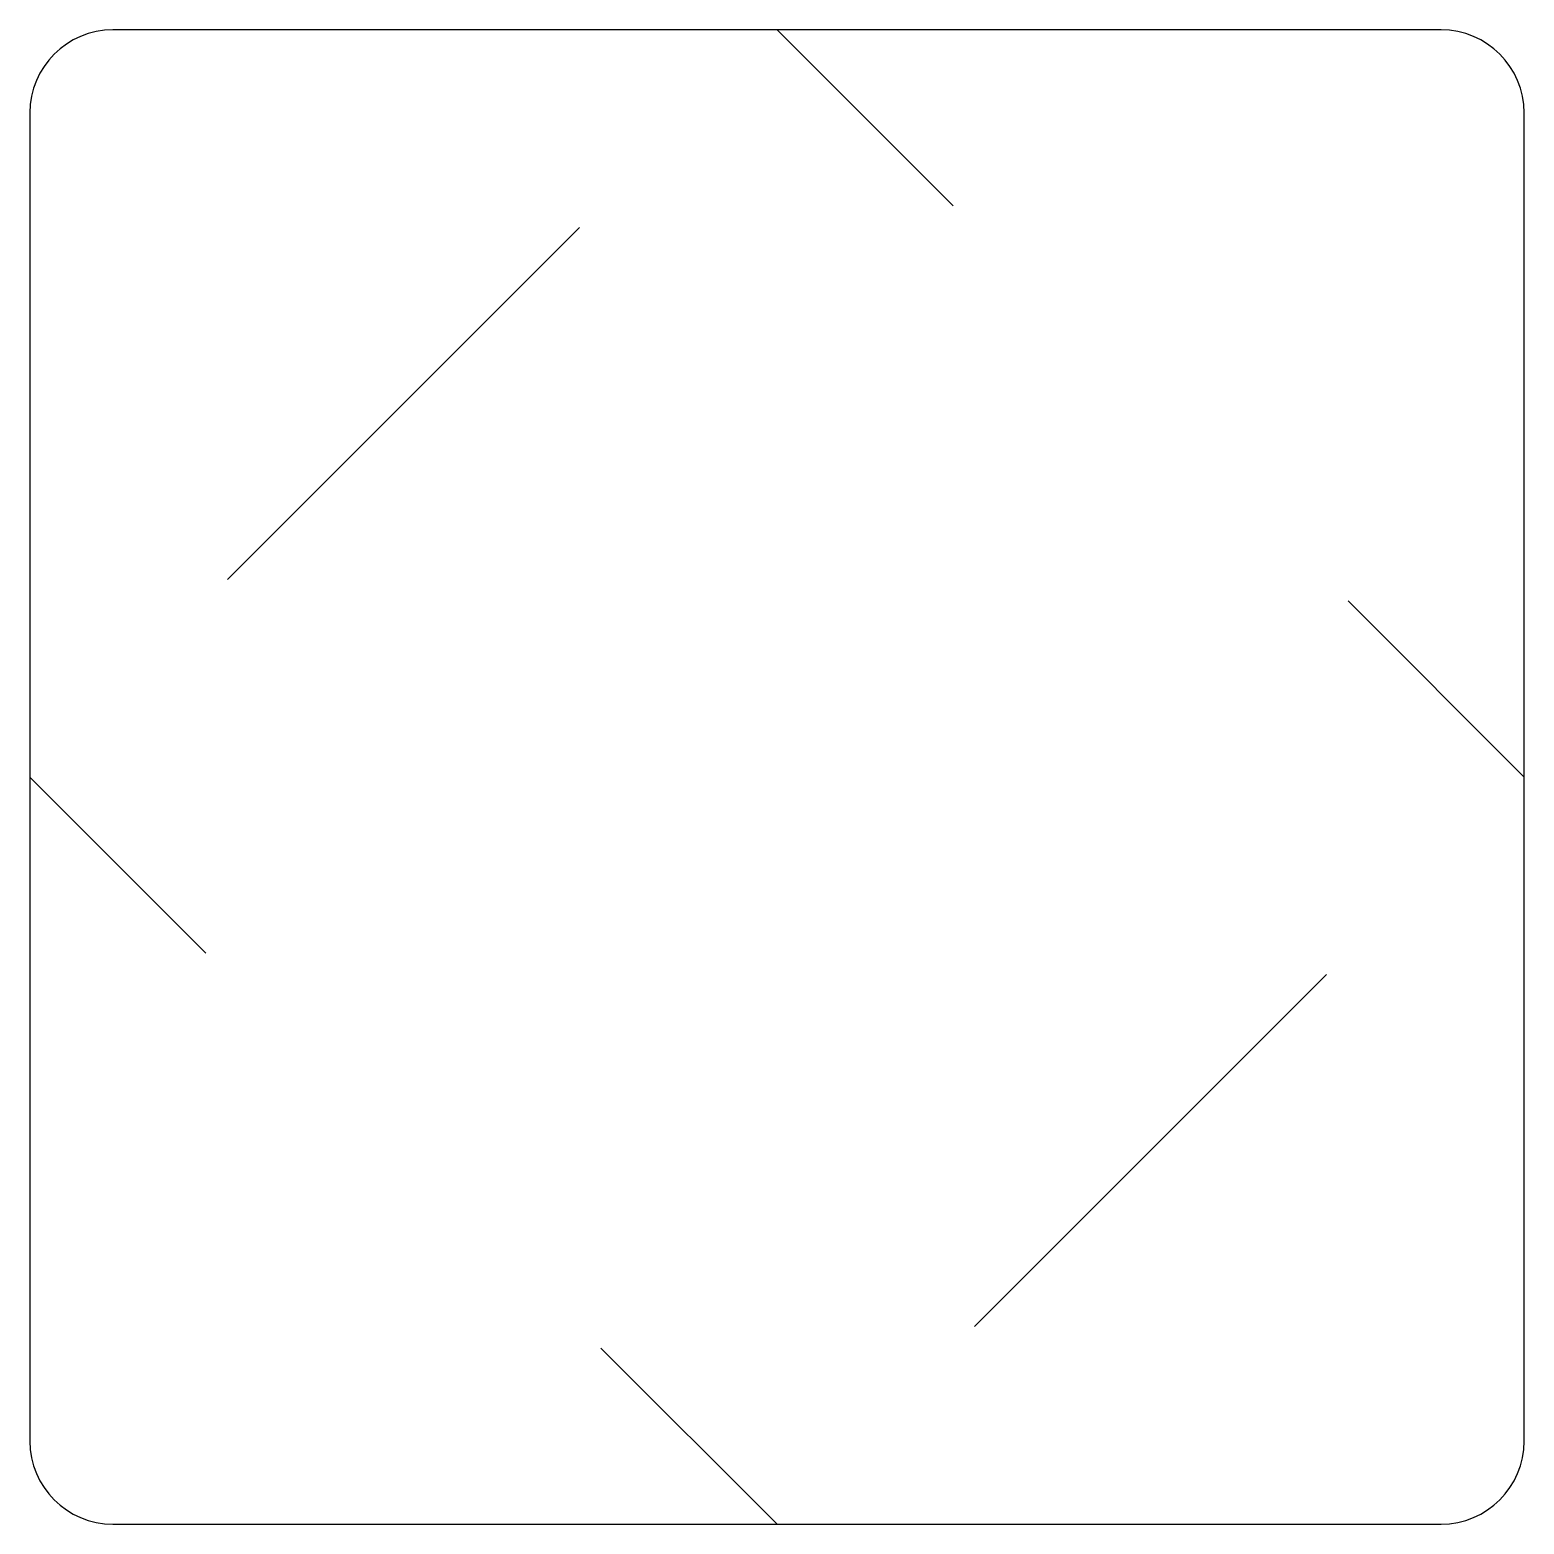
# Model space of a CAD drawing. Header units: millimetres. Extents: x 0 to 90, y 0 to 90.
import ezdxf

# ---------------------------------------------------------------- set-up
doc = ezdxf.new("R2010")
doc.units = ezdxf.units.MM
doc.layers.add('CUT', color=7, linetype='Continuous')
doc.layers.add('SLIT', color=1, linetype='Continuous')

msp = doc.modelspace()

# ---------------------------------------------------------------- linework, layer by layer
at = {"layer": 'CUT'}
for p, q in [((85, 90), (5, 90)), ((0, 85), (0, 5)), ((90, 5), (90, 85)), ((5, 0), (85, 0))]:
    msp.add_line(p, q, dxfattribs=at)
for centre, start, end in [((5, 85), 90, 180), ((85, 85), 0, 90), ((5, 5), 180, 270), ((85, 5), 270, 360)]:
    msp.add_arc(centre, 5, start, end, dxfattribs=at)
at = {"layer": 'SLIT'}
for p, q in [((45, 90), (55.607, 79.393)), ((11.893, 56.893), (33.107, 78.107)), ((90, 45), (79.393, 55.607)), ((0, 45), (10.607, 34.393)), ((56.893, 11.893), (78.107, 33.107)), ((45, 0), (34.393, 10.607))]:
    msp.add_line(p, q, dxfattribs=at)

doc.saveas('drawing.dxf')
